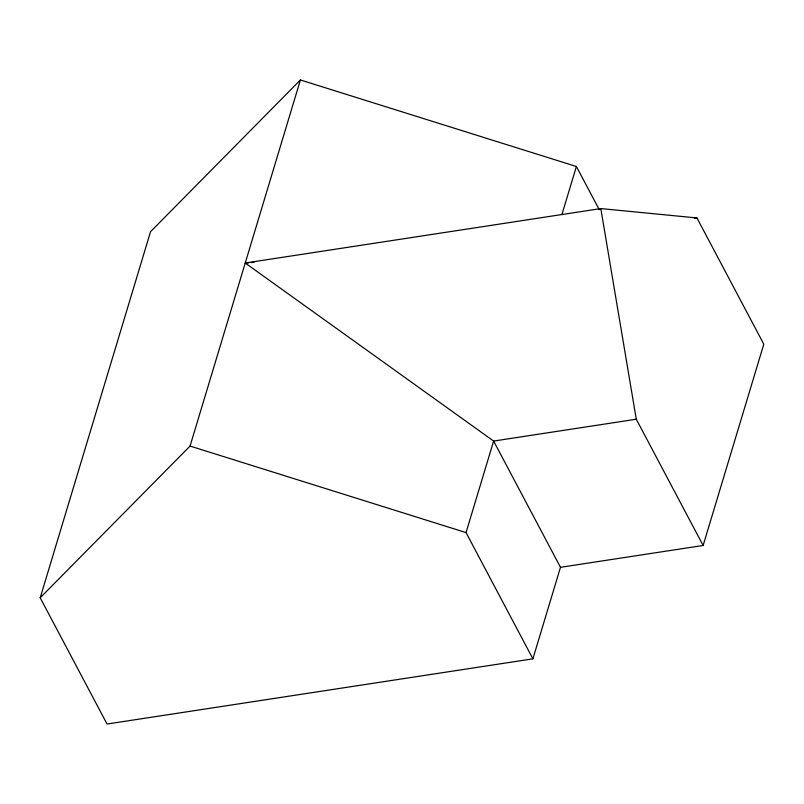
<?xml version="1.0" encoding="UTF-8"?>
<svg xmlns="http://www.w3.org/2000/svg" width="804" height="804" viewBox="0 0 804 804"><rect width="100%" height="100%" fill="white"/><g stroke="black" fill="none" stroke-linecap="round" stroke-linejoin="round"><path stroke-width="1.21" d="M560.478 567.312L703.128 545.474L763.8 344.202L696.957 217.954L600.809 208.578L245.23 263.019L493.626 441.064L560.478 567.312L532.891 658.838L107.043 724.032L40.2 597.784L150.549 231.683L300.405 79.968L576.398 166.488L599.261 209.673M40.2 597.784L190.056 446.069L300.405 79.968M532.891 658.838L466.039 532.59L493.626 441.064L636.286 419.226L703.128 545.474M561.906 214.557L576.398 166.488M694.475 218.326L696.957 217.954M245.23 263.019L248.979 262.737M251.481 262.546L253.984 262.365M190.056 446.069L466.039 532.59M600.809 208.578L636.286 419.226"/></g></svg>
